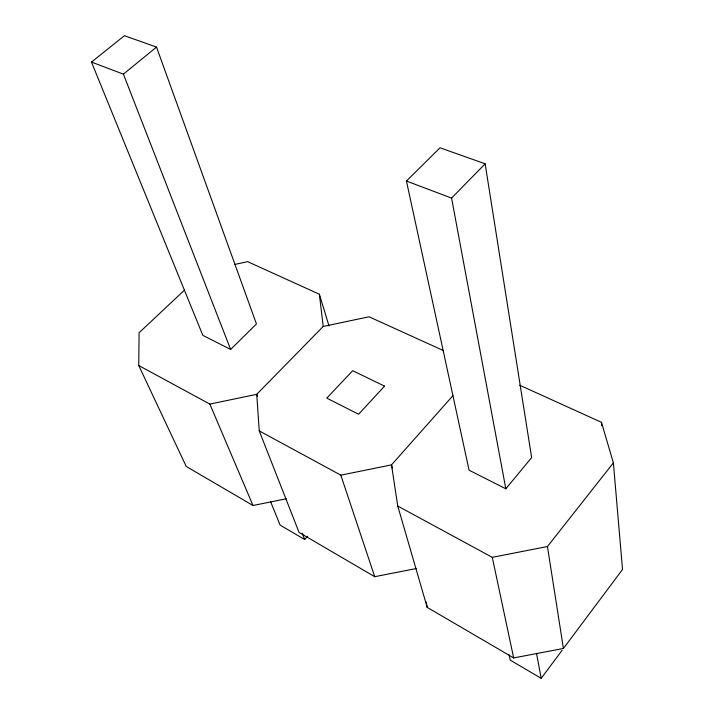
<?xml version="1.0" encoding="UTF-8"?>
<svg xmlns="http://www.w3.org/2000/svg" width="714" height="714" viewBox="0 0 714 714"><rect width="100%" height="100%" fill="white"/><g stroke="black" fill="none" stroke-linecap="round" stroke-linejoin="round"><path stroke-width="1.07" d="M286.252 498.783L252.988 505.494L186.238 466.465L138.739 365.514L139.096 332.742L184.623 289.991M452.899 395.717L391.504 464.885L397.752 506.047L427.186 607.364L513.661 657.933L563.417 648.473L622.528 569.477L613.388 462.868L601.447 422.331L519.649 385.185M509.046 654.684L510.224 660.138L541.185 678.3L562.159 650.267M397.752 506.047L492.294 557.339L547.442 546.522L613.388 462.868M505.824 488.795L531.644 457.585L485.136 163.801L440.029 147.789L406.436 181.044L469.08 470.187L505.824 488.795L451.578 198.099L485.136 163.801M270.561 501.585L280.156 525.138L304.682 539.525L307.591 536.276M443.662 350.681L369.022 316.784L323.192 326.485L256.737 394.324L209.854 404.097L138.739 365.514M230.64 349.441L256.46 323.951L156.509 47.097L124.432 35.7L91.472 62.073L202.83 335.357L230.64 349.441L123.406 74.14L91.472 62.073M123.406 74.14L156.509 47.097M234.826 264.439L247.633 261.663L319.372 294.239L328.993 325.95M257.522 396.395L256.737 394.324L259.244 430.899L340.819 475.158L391.504 464.885L392.423 468.089M259.244 430.899L299.077 532.448L374.734 576.689L416.539 568.487M406.436 181.044L451.578 198.099M209.854 404.097L252.988 505.494M302.254 533.304L304.682 539.525M340.819 475.158L374.734 576.689M492.294 557.339L513.661 657.933M536.526 653.346L541.185 678.3M426.32 602L427.186 607.364M547.442 546.522L563.417 648.473M319.372 294.239L323.192 326.485M601.447 422.331L601.759 425.633M384.534 386.14L358.589 414.236L326.771 398.126L352.698 370.691L384.534 386.14"/></g></svg>
